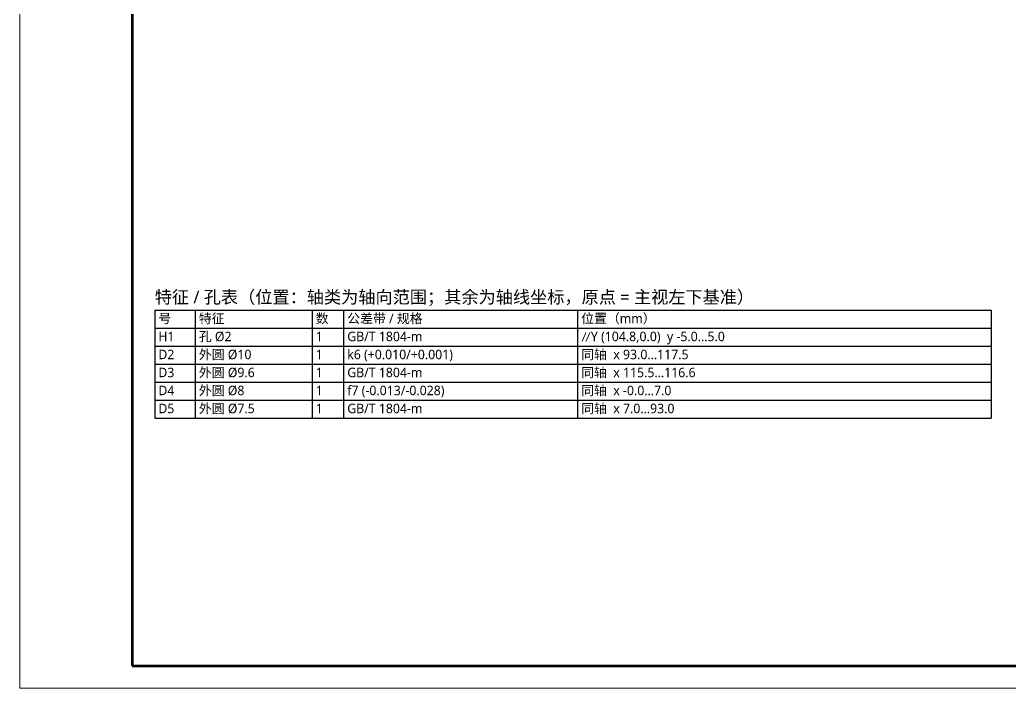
# Model space of a CAD drawing. Header units: millimetres. Extents: x 0 to 420, y 0 to 297.
# Drawn here: x 0 to 220.2, y 0 to 148.5 of the extents above; entities that cross this region are included whole.
import ezdxf

# ---------------------------------------------------------------- set-up
doc = ezdxf.new("R2010")
doc.units = ezdxf.units.MM
doc.layers.add('FRAME', color=7, linetype='CONTINUOUS', lineweight=70)
doc.layers.add('TEXT', color=7, linetype='CONTINUOUS', lineweight=25)
doc.styles.add('CJK', font='NotoSansCJK-Regular.ttc')

msp = doc.modelspace()

# ---------------------------------------------------------------- linework, layer by layer
at = {"layer": 'FRAME', "lineweight": 18}
msp.add_lwpolyline([(0, 0), (420, 0), (420, 297), (0, 297)], close=True, dxfattribs=at)
at = {"layer": 'FRAME'}
msp.add_lwpolyline([(25, 5), (415, 5), (415, 292), (25, 292)], close=True, dxfattribs=at)
at = {"layer": 'TEXT'}
for p, q in [((30, 84), (30, 60)), ((39, 84), (39, 60)), ((65, 84), (65, 60)), ((72, 84), (72, 60)), ((124, 84), (124, 60)), ((216, 84), (216, 60))]:
    msp.add_line(p, q, dxfattribs=at)
for points in [[(30, 84), (216, 84)], [(30, 80), (216, 80)], [(30, 76), (216, 76)], [(30, 72), (216, 72)], [(30, 68), (216, 68)], [(30, 64), (216, 64)], [(30, 60), (216, 60)]]:
    msp.add_lwpolyline(points, dxfattribs=at)

# ---------------------------------------------------------------- texts
at = {"layer": 'TEXT', "style": 'CJK'}
for s, height, p in [('特征 / 孔表（位置：轴类为轴向范围；其余为轴线坐标，原点 = 主视左下基准）', 2.8, (30, 85.5)), ('号', 2.1, (30.8, 81.1)), ('特征', 2.1, (39.8, 81.1)), ('数', 2.1, (65.8, 81.1)), ('公差带 / 规格', 2.1, (72.8, 81.1)), ('位置（mm）', 2.1, (124.8, 81.1)), ('孔 Ø2', 2.1, (39.8, 77.1)), ('H1', 2.1, (30.8, 77.1)), ('1', 2.1, (65.8, 77.1)), ('GB/T 1804-m', 2.1, (72.8, 77.1)), ('∥Y (104.8,0.0)  y -5.0…5.0', 2.1, (124.8, 77.1)), ('D2', 2.1, (30.8, 73.1)), ('外圆 Ø10', 2.1, (39.8, 73.1)), ('1', 2.1, (65.8, 73.1)), ('k6 (+0.010/+0.001)', 2.1, (72.8, 73.1)), ('同轴  x 93.0…117.5', 2.1, (124.8, 73.1)), ('D3', 2.1, (30.8, 69.1)), ('外圆 Ø9.6', 2.1, (39.8, 69.1)), ('1', 2.1, (65.8, 69.1)), ('GB/T 1804-m', 2.1, (72.8, 69.1)), ('同轴  x 115.5…116.6', 2.1, (124.8, 69.1)), ('D4', 2.1, (30.8, 65.1)), ('外圆 Ø8', 2.1, (39.8, 65.1)), ('1', 2.1, (65.8, 65.1)), ('f7 (-0.013/-0.028)', 2.1, (72.8, 65.1)), ('同轴  x -0.0…7.0', 2.1, (124.8, 65.1)), ('D5', 2.1, (30.8, 61.1)), ('外圆 Ø7.5', 2.1, (39.8, 61.1)), ('1', 2.1, (65.8, 61.1)), ('GB/T 1804-m', 2.1, (72.8, 61.1)), ('同轴  x 7.0…93.0', 2.1, (124.8, 61.1))]:
    msp.add_text(s, height=height, dxfattribs=at).set_placement(p)

doc.saveas('drawing.dxf')
